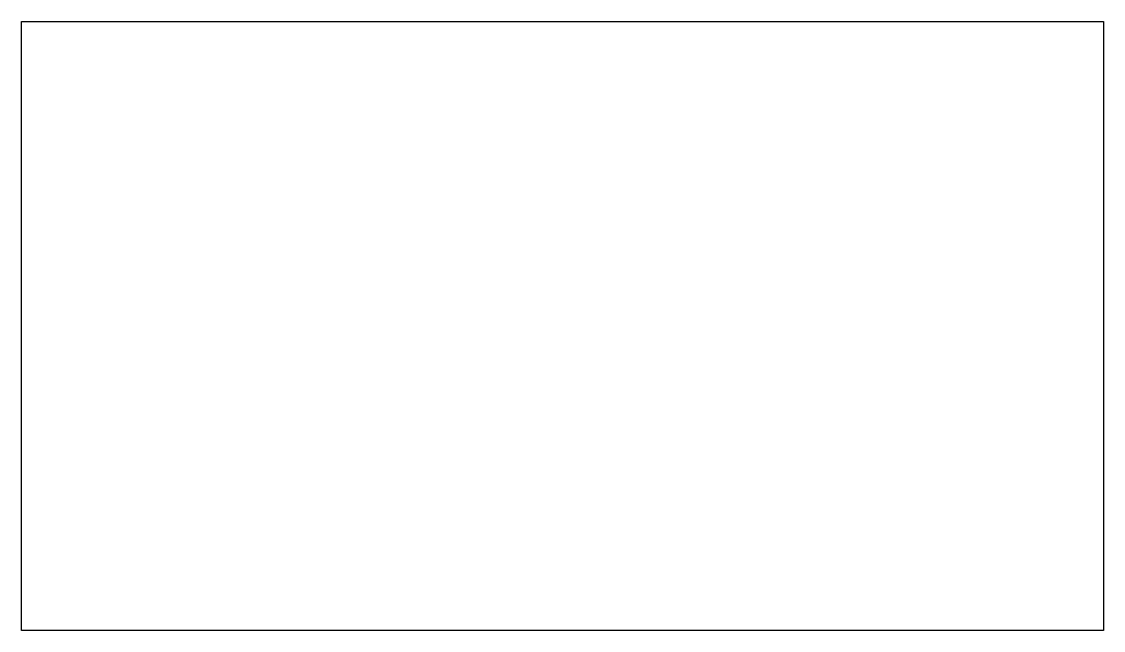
# Model space of a CAD drawing. Header units: millimetres. Extents: x 156 to 664, y 79 to 365.
import ezdxf

# ---------------------------------------------------------------- set-up
doc = ezdxf.new("R2010")
doc.units = ezdxf.units.MM
picture_1 = doc.add_image_def('image1.png', size_in_pixel=(1920, 1080))

msp = doc.modelspace()

# ---------------------------------------------------------------- pictures from other files: only their frames are drawn
image = msp.add_image(picture_1, insert=(155.74, 78.9), size_in_units=(508.07, 285.79))
image.dxf.flags = 7

doc.saveas('drawing.dxf')
